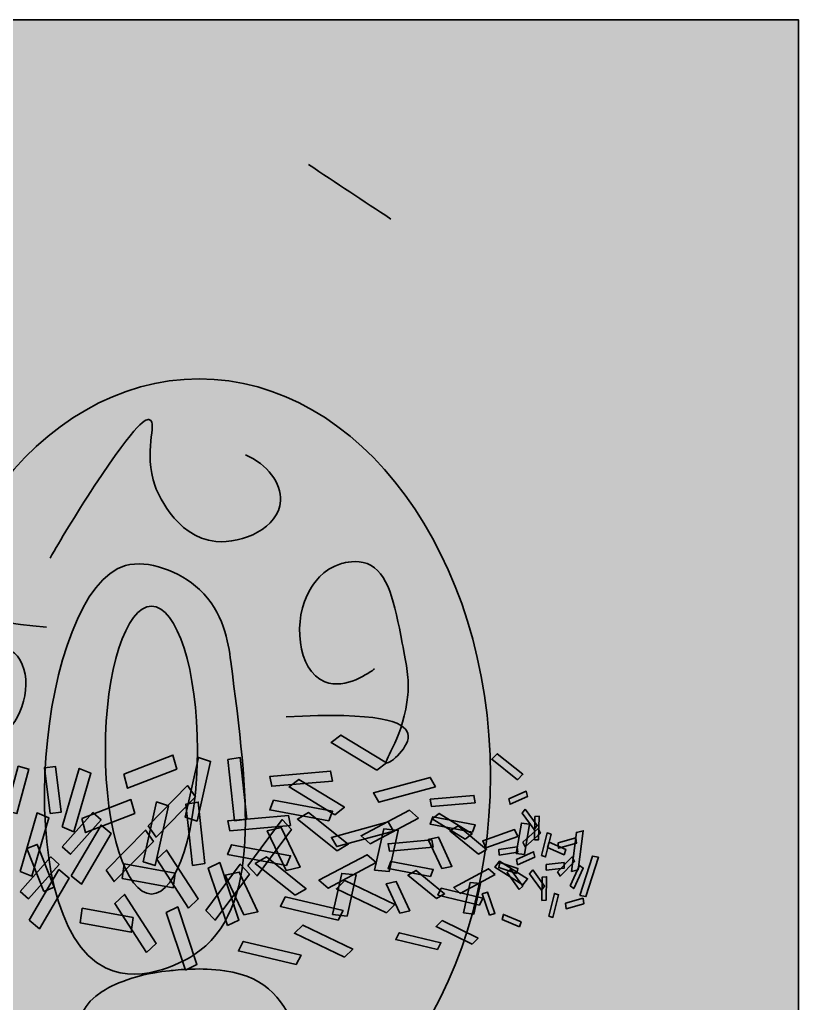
# Model space of a CAD drawing. Header units: millimetres. Extents: x 0 to 216, y -279 to 0.
# Drawn here: x 85.2 to 215.9, y -164.9 to 0 of the extents above; entities that cross this region are included whole.
import ezdxf

# ---------------------------------------------------------------- set-up
doc = ezdxf.new("R2010")
doc.units = ezdxf.units.MM
doc.header["$MEASUREMENT"] = 0
doc.layers.add('Layer 1', color=7, linetype='Continuous', lineweight=0)

msp = doc.modelspace()

# ---------------------------------------------------------------- hatches: boundary and pattern name
at = {"layer": 'Layer 1', "true_color": 0x231f20, "transparency": 33554687}
h = msp.add_hatch(color=250, dxfattribs=at)
h.dxf.hatch_style = 2
h.paths.add_polyline_path([(215.9, -279.4), (0, -279.4), (0, 0), (215.9, 0)])
at = {"layer": 'Layer 1', "true_color": 0x1c75bc, "transparency": 33554687}
h = msp.add_hatch(color=152, dxfattribs=at)
h.dxf.hatch_style = 2
edge = h.paths.add_edge_path()
edge.add_ellipse((115.33, -126.76), major_axis=(0, 66.53), ratio=0.734884, start_angle=0, end_angle=360)
at = {"layer": 'Layer 1', "true_color": 0x3bb65c, "transparency": 33554687}
h = msp.add_hatch(color=105, dxfattribs=at)
h.dxf.hatch_style = 2
edge = h.paths.add_edge_path()
edge.add_spline(control_points=[(123.13, -72.96), (126.8, -74.6), (129.18, -77.72), (129.01, -80.7), (128.73, -85.23), (122.62, -87.91), (118.17, -87.51), (111.2, -86.87), (108.1, -78.6), (107.96, -78.22), (105.88, -72.43), (108.4, -67.65), (107.03, -67.08), (106.5, -66.86), (105.03, -67.14), (97.75, -78.22), (94.49, -83.19), (91.99, -87.4), (90.32, -90.29)], knot_values=[0, 0, 0, 0, 1, 1, 1, 2, 2, 2, 3, 3, 3, 4, 4, 4, 5, 5, 5, 6, 6, 6, 6], degree=3, periodic=0)
edge.add_line((90.32, -90.29), (123.13, -72.96))
at = {"layer": 'Layer 1', "true_color": 0x20ad4c, "transparency": 33554687}
h = msp.add_hatch(color=114, dxfattribs=at)
h.dxf.hatch_style = 2
edge = h.paths.add_edge_path()
edge.add_spline(control_points=[(144.79, -108.86), (144.04, -109.42), (139.92, -112.42), (136.43, -111.03), (131.75, -109.16), (130.99, -100.48), (133.96, -95.55), (134.42, -94.78), (136.02, -92.12), (139.22, -91.22), (139.85, -91.04), (141.72, -90.52), (143.55, -91.22), (147.1, -92.6), (148.1, -97.73), (149.43, -104.53), (150.2, -108.48), (150.58, -110.45), (150.36, -113.19), (149.8, -119.99), (146.25, -124.27), (146.79, -124.61), (147.28, -124.92), (150.94, -121.83), (150.36, -119.69), (149.81, -117.7), (145.47, -116.04), (129.93, -116.91)], knot_values=[0, 0, 0, 0, 1, 1, 1, 2, 2, 2, 3, 3, 3, 4, 4, 4, 5, 5, 5, 6, 6, 6, 7, 7, 7, 8, 8, 8, 9, 9, 9, 9], degree=3, periodic=0)
edge.add_line((129.93, -116.91), (144.79, -108.86))
h = msp.add_hatch(color=114, dxfattribs=at)
h.dxf.hatch_style = 2
edge = h.paths.add_edge_path()
edge.add_spline(control_points=[(76.62, -106.45), (77.3, -106.09), (81.03, -104.22), (83.71, -105.76), (87.3, -107.84), (86.86, -114.84), (83.85, -118.39), (83.38, -118.95), (81.75, -120.87), (79.03, -121.18), (78.49, -121.25), (76.9, -121.43), (75.49, -120.65), (72.76, -119.11), (72.57, -114.9), (72.31, -109.32), (72.16, -106.08), (72.08, -104.46), (72.6, -102.31), (73.88, -96.96), (77.3, -94), (76.9, -93.66), (76.53, -93.36), (73.17, -95.36), (73.39, -97.14), (73.59, -98.79), (76.93, -100.65), (89.72, -101.89)], knot_values=[0, 0, 0, 0, 1, 1, 1, 2, 2, 2, 3, 3, 3, 4, 4, 4, 5, 5, 5, 6, 6, 6, 7, 7, 7, 8, 8, 8, 9, 9, 9, 9], degree=3, periodic=0)
edge.add_line((89.72, -101.89), (76.62, -106.45))
at = {"layer": 'Layer 1', "true_color": 0x231f20, "transparency": 33554687}
h = msp.add_hatch(color=250, dxfattribs=at)
h.dxf.hatch_style = 2
edge = h.paths.add_edge_path()
edge.add_ellipse((107.34, -122.48), major_axis=(0, 24.14), ratio=0.320513, start_angle=0, end_angle=360)
at = {"layer": 'Layer 1', "true_color": 0x27aae1, "transparency": 33554687}
h = msp.add_hatch(color=142, dxfattribs=at)
h.dxf.hatch_style = 2
h.paths.add_polyline_path([(145.15, -125.86), (137.49, -121.21), (139.13, -119.96), (146.79, -124.61)])
at = {"layer": 'Layer 1', "true_color": 0x00a651, "transparency": 33554687}
h = msp.add_hatch(color=114, dxfattribs=at)
h.dxf.hatch_style = 2
h.paths.add_polyline_path([(102.7, -126.5), (110.94, -123.31), (111.58, -125.68), (103.34, -128.87)])
at = {"layer": 'Layer 1', "true_color": 0x27aae1, "transparency": 33554687}
h = msp.add_hatch(color=142, dxfattribs=at)
h.dxf.hatch_style = 2
h.paths.add_polyline_path([(168.76, -127.46), (164.46, -124.03), (165.38, -123.11), (169.68, -126.53)])
at = {"layer": 'Layer 1', "true_color": 0x00a651, "transparency": 33554687}
h = msp.add_hatch(color=114, dxfattribs=at)
h.dxf.hatch_style = 2
h.paths.add_polyline_path([(82.96, -132.65), (84.99, -125.19), (86.78, -125.67), (84.75, -133.14)])
at = {"layer": 'Layer 1', "true_color": 0xee2a7b, "transparency": 33554687}
h = msp.add_hatch(color=230, dxfattribs=at)
h.dxf.hatch_style = 2
h.paths.add_polyline_path([(90.35, -133.12), (89.37, -125.44), (91.21, -125.21), (92.19, -132.88)])
at = {"layer": 'Layer 1', "true_color": 0x00a651, "transparency": 33554687}
h = msp.add_hatch(color=114, dxfattribs=at)
h.dxf.hatch_style = 2
h.paths.add_polyline_path([(112.99, -133.75), (115.26, -123.72), (117.27, -124.38), (115, -134.4)])
at = {"layer": 'Layer 1', "true_color": 0xee2a7b, "transparency": 33554687}
h = msp.add_hatch(color=230, dxfattribs=at)
h.dxf.hatch_style = 2
h.paths.add_polyline_path([(121.27, -134.37), (120.17, -124.07), (122.23, -123.75), (123.34, -134.06)])
at = {"layer": 'Layer 1', "true_color": 0xed1c24, "transparency": 33554687}
h = msp.add_hatch(color=240, dxfattribs=at)
h.dxf.hatch_style = 2
h.paths.add_polyline_path([(92.38, -135.38), (95.21, -125.56), (97.17, -126.37), (94.34, -136.19)])
at = {"layer": 'Layer 1', "true_color": 0xee2a7b, "transparency": 33554687}
h = msp.add_hatch(color=230, dxfattribs=at)
h.dxf.hatch_style = 2
h.paths.add_polyline_path([(137.71, -127.67), (127.52, -128.56), (127.21, -126.9), (137.39, -126.01)])
h = msp.add_hatch(color=230, dxfattribs=at)
h.dxf.hatch_style = 2
h.paths.add_polyline_path([(106.78, -135.16), (113.38, -128.43), (114.73, -130.33), (108.13, -137.06)])
at = {"layer": 'Layer 1', "true_color": 0x27aae1, "transparency": 33554687}
h = msp.add_hatch(color=142, dxfattribs=at)
h.dxf.hatch_style = 2
h.paths.add_polyline_path([(138.09, -133.32), (130.43, -128.67), (132.07, -127.41), (139.73, -132.07)])
at = {"layer": 'Layer 1', "true_color": 0xffde17, "transparency": 33554687}
h = msp.add_hatch(color=40, dxfattribs=at)
h.dxf.hatch_style = 2
h.paths.add_polyline_path([(155.03, -128.63), (145.5, -131.22), (144.59, -129.66), (154.12, -127.07)])
at = {"layer": 'Layer 1', "true_color": 0xee2a7b, "transparency": 33554687}
h = msp.add_hatch(color=230, dxfattribs=at)
h.dxf.hatch_style = 2
h.paths.add_polyline_path([(161.67, -131.31), (154.34, -131.97), (154.12, -130.74), (161.45, -130.09)])
at = {"layer": 'Layer 1', "true_color": 0xffde17, "transparency": 33554687}
h = msp.add_hatch(color=40, dxfattribs=at)
h.dxf.hatch_style = 2
h.paths.add_polyline_path([(167.34, -130.67), (170.24, -129.39), (170.43, -130.28), (167.53, -131.56)])
at = {"layer": 'Layer 1', "true_color": 0x00a651, "transparency": 33554687}
h = msp.add_hatch(color=114, dxfattribs=at)
h.dxf.hatch_style = 2
h.paths.add_polyline_path([(95.64, -133.96), (103.89, -130.77), (104.53, -133.14), (96.28, -136.33)])
h = msp.add_hatch(color=114, dxfattribs=at)
h.dxf.hatch_style = 2
h.paths.add_polyline_path([(105.94, -141.21), (108.21, -131.18), (110.21, -131.84), (107.94, -141.86)])
at = {"layer": 'Layer 1', "true_color": 0xee2a7b, "transparency": 33554687}
h = msp.add_hatch(color=230, dxfattribs=at)
h.dxf.hatch_style = 2
h.paths.add_polyline_path([(114.22, -141.83), (113.11, -131.53), (115.18, -131.21), (116.28, -141.52)])
at = {"layer": 'Layer 1', "true_color": 0x00a651, "transparency": 33554687}
h = msp.add_hatch(color=114, dxfattribs=at)
h.dxf.hatch_style = 2
h.paths.add_polyline_path([(137.09, -134.35), (127.18, -132.52), (127.83, -130.9), (137.73, -132.74)])
at = {"layer": 'Layer 1', "true_color": 0xed1c24, "transparency": 33554687}
h = msp.add_hatch(color=240, dxfattribs=at)
h.dxf.hatch_style = 2
h.paths.add_polyline_path([(85.32, -142.84), (88.15, -133.02), (90.12, -133.83), (87.29, -143.65)])
at = {"layer": 'Layer 1', "true_color": 0x27aae1, "transparency": 33554687}
h = msp.add_hatch(color=142, dxfattribs=at)
h.dxf.hatch_style = 2
h.paths.add_polyline_path([(92.36, -138.73), (97.51, -132.95), (98.9, -134.19), (93.75, -139.96)])
at = {"layer": 'Layer 1', "true_color": 0xee2a7b, "transparency": 33554687}
h = msp.add_hatch(color=230, dxfattribs=at)
h.dxf.hatch_style = 2
h.paths.add_polyline_path([(130.65, -135.13), (120.47, -136.02), (120.15, -134.36), (130.34, -133.47)])
h = msp.add_hatch(color=230, dxfattribs=at)
h.dxf.hatch_style = 2
h.paths.add_polyline_path([(138.48, -139.36), (131.83, -134.04), (133.71, -132.95), (140.36, -138.27)])
at = {"layer": 'Layer 1', "true_color": 0xed1c24, "transparency": 33554687}
h = msp.add_hatch(color=240, dxfattribs=at)
h.dxf.hatch_style = 2
h.paths.add_polyline_path([(152.13, -133.9), (144.02, -138.18), (142.51, -136.86), (150.62, -132.57)])
at = {"layer": 'Layer 1', "true_color": 0x27aae1, "transparency": 33554687}
h = msp.add_hatch(color=142, dxfattribs=at)
h.dxf.hatch_style = 2
h.paths.add_polyline_path([(159.98, -137.44), (154.46, -134.01), (155.64, -133.09), (161.16, -136.52)])
h = msp.add_hatch(color=142, dxfattribs=at)
h.dxf.hatch_style = 2
h.paths.add_polyline_path([(170.08, -132.4), (172.08, -135.15), (171.55, -135.82), (169.55, -133.07)])
at = {"layer": 'Layer 1', "true_color": 0xed1c24, "transparency": 33554687}
h = msp.add_hatch(color=240, dxfattribs=at)
h.dxf.hatch_style = 2
h.paths.add_polyline_path([(171.6, -137.54), (171.69, -133.62), (172.41, -133.59), (172.32, -137.51)])
at = {"layer": 'Layer 1', "true_color": 0xffde17, "transparency": 33554687}
h = msp.add_hatch(color=40, dxfattribs=at)
h.dxf.hatch_style = 2
h.paths.add_polyline_path([(93.89, -143.55), (98.88, -135.05), (100.58, -136.49), (95.59, -144.98)])
at = {"layer": 'Layer 1', "true_color": 0x27aae1, "transparency": 33554687}
h = msp.add_hatch(color=142, dxfattribs=at)
h.dxf.hatch_style = 2
h.paths.add_polyline_path([(123.52, -141.91), (129.29, -134.15), (130.84, -135.81), (125.07, -143.57)])
at = {"layer": 'Layer 1', "true_color": 0xffde17, "transparency": 33554687}
h = msp.add_hatch(color=40, dxfattribs=at)
h.dxf.hatch_style = 2
h.paths.add_polyline_path([(147.98, -136.08), (138.44, -138.67), (137.53, -137.12), (147.06, -134.53)])
at = {"layer": 'Layer 1', "true_color": 0x00a651, "transparency": 33554687}
h = msp.add_hatch(color=114, dxfattribs=at)
h.dxf.hatch_style = 2
h.paths.add_polyline_path([(161.23, -136.24), (154.1, -134.89), (154.56, -133.69), (161.69, -135.04)])
at = {"layer": 'Layer 1', "true_color": 0xee2a7b, "transparency": 33554687}
h = msp.add_hatch(color=230, dxfattribs=at)
h.dxf.hatch_style = 2
h.paths.add_polyline_path([(162.23, -139.93), (157.44, -136.01), (158.79, -135.2), (163.58, -139.13)])
at = {"layer": 'Layer 1', "true_color": 0x27aae1, "transparency": 33554687}
h = msp.add_hatch(color=142, dxfattribs=at)
h.dxf.hatch_style = 2
h.paths.add_polyline_path([(168.55, -139.8), (169.42, -134.71), (170.79, -134.9), (169.92, -139.99)])
at = {"layer": 'Layer 1', "true_color": 0xee2a7b, "transparency": 33554687}
h = msp.add_hatch(color=230, dxfattribs=at)
h.dxf.hatch_style = 2
h.paths.add_polyline_path([(99.73, -142.62), (106.33, -135.89), (107.67, -137.79), (101.08, -144.52)])
at = {"layer": 'Layer 1', "true_color": 0x00a651, "transparency": 33554687}
h = msp.add_hatch(color=114, dxfattribs=at)
h.dxf.hatch_style = 2
h.paths.add_polyline_path([(129.92, -142.65), (126.77, -136.01), (129.11, -135.49), (132.27, -142.14)])
at = {"layer": 'Layer 1', "true_color": 0x27aae1, "transparency": 33554687}
h = msp.add_hatch(color=142, dxfattribs=at)
h.dxf.hatch_style = 2
h.paths.add_polyline_path([(144.78, -142.61), (146.33, -135.71), (148.76, -135.96), (147.22, -142.87)])
at = {"layer": 'Layer 1', "true_color": 0xffde17, "transparency": 33554687}
h = msp.add_hatch(color=40, dxfattribs=at)
h.dxf.hatch_style = 2
h.paths.add_polyline_path([(168.81, -136.95), (163.46, -138.86), (162.94, -137.72), (168.29, -135.81)])
at = {"layer": 'Layer 1', "true_color": 0xed1c24, "transparency": 33554687}
h = msp.add_hatch(color=240, dxfattribs=at)
h.dxf.hatch_style = 2
h.paths.add_polyline_path([(169.68, -137.91), (172.25, -135.65), (172.62, -136.42), (170.06, -138.68)])
at = {"layer": 'Layer 1', "true_color": 0xffde17, "transparency": 33554687}
h = msp.add_hatch(color=40, dxfattribs=at)
h.dxf.hatch_style = 2
h.paths.add_polyline_path([(172.8, -140.18), (173.73, -136.37), (174.41, -136.6), (173.49, -140.4)])
at = {"layer": 'Layer 1', "true_color": 0xed1c24, "transparency": 33554687}
h = msp.add_hatch(color=240, dxfattribs=at)
h.dxf.hatch_style = 2
h.paths.add_polyline_path([(177.83, -142.83), (178.67, -136.28), (179.79, -136.02), (178.95, -142.57)])
at = {"layer": 'Layer 1', "true_color": 0xffde17, "transparency": 33554687}
h = msp.add_hatch(color=40, dxfattribs=at)
h.dxf.hatch_style = 2
h.paths.add_polyline_path([(89.3, -146.17), (86.43, -138.99), (88.16, -138.3), (91.02, -145.49)])
at = {"layer": 'Layer 1', "true_color": 0x00a651, "transparency": 33554687}
h = msp.add_hatch(color=114, dxfattribs=at)
h.dxf.hatch_style = 2
h.paths.add_polyline_path([(130.03, -141.81), (120.12, -139.98), (120.77, -138.36), (130.68, -140.19)])
at = {"layer": 'Layer 1', "true_color": 0xee2a7b, "transparency": 33554687}
h = msp.add_hatch(color=230, dxfattribs=at)
h.dxf.hatch_style = 2
h.paths.add_polyline_path([(154.62, -138.77), (147.28, -139.43), (147.06, -138.2), (154.39, -137.55)])
at = {"layer": 'Layer 1', "true_color": 0x00a651, "transparency": 33554687}
h = msp.add_hatch(color=114, dxfattribs=at)
h.dxf.hatch_style = 2
h.paths.add_polyline_path([(156.07, -142.35), (153.8, -137.45), (155.49, -137.08), (157.76, -141.98)])
h = msp.add_hatch(color=114, dxfattribs=at)
h.dxf.hatch_style = 2
h.paths.add_polyline_path([(174.08, -137.93), (176.87, -139.14), (176.6, -140.04), (173.81, -138.83)])
at = {"layer": 'Layer 1', "true_color": 0x27aae1, "transparency": 33554687}
h = msp.add_hatch(color=142, dxfattribs=at)
h.dxf.hatch_style = 2
h.paths.add_polyline_path([(175.57, -138.02), (178.54, -137.18), (178.65, -138.1), (175.67, -138.94)])
at = {"layer": 'Layer 1', "true_color": 0xed1c24, "transparency": 33554687}
h = msp.add_hatch(color=240, dxfattribs=at)
h.dxf.hatch_style = 2
h.paths.add_polyline_path([(113.56, -148.97), (108.24, -140.77), (109.89, -139.24), (115.2, -147.44)])
h = msp.add_hatch(color=240, dxfattribs=at)
h.dxf.hatch_style = 2
h.paths.add_polyline_path([(145.07, -141.35), (136.97, -145.64), (135.45, -144.32), (143.56, -140.03)])
at = {"layer": 'Layer 1', "true_color": 0xee2a7b, "transparency": 33554687}
h = msp.add_hatch(color=230, dxfattribs=at)
h.dxf.hatch_style = 2
h.paths.add_polyline_path([(168.83, -139.6), (165.72, -140.08), (165.62, -139.18), (168.73, -138.7)])
at = {"layer": 'Layer 1', "true_color": 0xffde17, "transparency": 33554687}
h = msp.add_hatch(color=40, dxfattribs=at)
h.dxf.hatch_style = 2
h.paths.add_polyline_path([(168.58, -140.81), (171.48, -139.53), (171.67, -140.42), (168.77, -141.7)])
at = {"layer": 'Layer 1', "true_color": 0x27aae1, "transparency": 33554687}
h = msp.add_hatch(color=142, dxfattribs=at)
h.dxf.hatch_style = 2
h.paths.add_polyline_path([(85.3, -146.19), (90.46, -140.41), (91.84, -141.65), (86.69, -147.42)])
h = msp.add_hatch(color=142, dxfattribs=at)
h.dxf.hatch_style = 2
h.paths.add_polyline_path([(102.75, -141.53), (111.31, -143.1), (111, -145.56), (102.44, -144)])
h = msp.add_hatch(color=142, dxfattribs=at)
h.dxf.hatch_style = 2
h.paths.add_polyline_path([(116.47, -149.37), (122.23, -141.61), (123.78, -143.27), (118.02, -151.03)])
at = {"layer": 'Layer 1', "true_color": 0xffde17, "transparency": 33554687}
h = msp.add_hatch(color=40, dxfattribs=at)
h.dxf.hatch_style = 2
h.paths.add_polyline_path([(120.09, -151.91), (116.88, -142.26), (118.81, -141.34), (122.02, -150.98)])
at = {"layer": 'Layer 1', "true_color": 0xee2a7b, "transparency": 33554687}
h = msp.add_hatch(color=230, dxfattribs=at)
h.dxf.hatch_style = 2
h.paths.add_polyline_path([(131.43, -146.82), (124.77, -141.5), (126.65, -140.41), (133.3, -145.73)])
at = {"layer": 'Layer 1', "true_color": 0x00a651, "transparency": 33554687}
h = msp.add_hatch(color=114, dxfattribs=at)
h.dxf.hatch_style = 2
h.paths.add_polyline_path([(154.17, -143.7), (147.04, -142.35), (147.5, -141.15), (154.64, -142.5)])
at = {"layer": 'Layer 1', "true_color": 0xffde17, "transparency": 33554687}
h = msp.add_hatch(color=40, dxfattribs=at)
h.dxf.hatch_style = 2
h.paths.add_polyline_path([(169.67, -145.07), (164.96, -142.11), (165.76, -141.1), (170.47, -144.06)])
at = {"layer": 'Layer 1', "true_color": 0x00a651, "transparency": 33554687}
h = msp.add_hatch(color=114, dxfattribs=at)
h.dxf.hatch_style = 2
h.paths.add_polyline_path([(168.64, -143.19), (165.62, -142.2), (165.81, -141.33), (168.84, -142.32)])
at = {"layer": 'Layer 1', "true_color": 0xee2a7b, "transparency": 33554687}
h = msp.add_hatch(color=230, dxfattribs=at)
h.dxf.hatch_style = 2
h.paths.add_polyline_path([(173.57, -141.66), (176.58, -141.35), (176.59, -142.29), (173.58, -142.6)])
at = {"layer": 'Layer 1', "true_color": 0x00a651, "transparency": 33554687}
h = msp.add_hatch(color=114, dxfattribs=at)
h.dxf.hatch_style = 2
h.paths.add_polyline_path([(175.49, -142.88), (177.95, -140.41), (178.36, -141.15), (175.91, -143.61)])
at = {"layer": 'Layer 1', "true_color": 0xee2a7b, "transparency": 33554687}
h = msp.add_hatch(color=230, dxfattribs=at)
h.dxf.hatch_style = 2
h.paths.add_polyline_path([(177.59, -145.27), (179.19, -141.82), (179.8, -142.27), (178.2, -145.72)])
at = {"layer": 'Layer 1', "true_color": 0xffde17, "transparency": 33554687}
h = msp.add_hatch(color=40, dxfattribs=at)
h.dxf.hatch_style = 2
h.paths.add_polyline_path([(179.23, -146.86), (181.33, -140.27), (182.35, -140.45), (180.25, -147.05)])
h = msp.add_hatch(color=40, dxfattribs=at)
h.dxf.hatch_style = 2
h.paths.add_polyline_path([(86.83, -151.01), (91.82, -142.51), (93.52, -143.95), (88.53, -152.44)])
at = {"layer": 'Layer 1', "true_color": 0x00a651, "transparency": 33554687}
h = msp.add_hatch(color=114, dxfattribs=at)
h.dxf.hatch_style = 2
h.paths.add_polyline_path([(122.86, -150.11), (119.71, -143.46), (122.06, -142.95), (125.21, -149.6)])
at = {"layer": 'Layer 1', "true_color": 0x27aae1, "transparency": 33554687}
h = msp.add_hatch(color=142, dxfattribs=at)
h.dxf.hatch_style = 2
h.paths.add_polyline_path([(137.72, -150.07), (139.27, -143.17), (141.7, -143.42), (140.16, -150.33)])
at = {"layer": 'Layer 1', "true_color": 0xee2a7b, "transparency": 33554687}
h = msp.add_hatch(color=230, dxfattribs=at)
h.dxf.hatch_style = 2
h.paths.add_polyline_path([(155.18, -147.39), (150.39, -143.47), (151.74, -142.66), (156.53, -146.59)])
at = {"layer": 'Layer 1', "true_color": 0xed1c24, "transparency": 33554687}
h = msp.add_hatch(color=240, dxfattribs=at)
h.dxf.hatch_style = 2
h.paths.add_polyline_path([(165, -143.36), (159.16, -146.52), (158.08, -145.54), (163.91, -142.38)])
at = {"layer": 'Layer 1', "true_color": 0xee2a7b, "transparency": 33554687}
h = msp.add_hatch(color=230, dxfattribs=at)
h.dxf.hatch_style = 2
h.paths.add_polyline_path([(169.06, -145.88), (167.03, -143.02), (167.61, -142.44), (169.64, -145.3)])
at = {"layer": 'Layer 1', "true_color": 0x27aae1, "transparency": 33554687}
h = msp.add_hatch(color=142, dxfattribs=at)
h.dxf.hatch_style = 2
h.paths.add_polyline_path([(171.32, -142.54), (173.32, -145.3), (172.78, -145.97), (170.78, -143.22)])
at = {"layer": 'Layer 1', "true_color": 0xffde17, "transparency": 33554687}
h = msp.add_hatch(color=40, dxfattribs=at)
h.dxf.hatch_style = 2
h.paths.add_polyline_path([(146.77, -149.76), (138.38, -145.74), (139.79, -144.37), (148.19, -148.39)])
at = {"layer": 'Layer 1', "true_color": 0x00a651, "transparency": 33554687}
h = msp.add_hatch(color=114, dxfattribs=at)
h.dxf.hatch_style = 2
h.paths.add_polyline_path([(149.01, -149.81), (146.74, -144.91), (148.43, -144.53), (150.7, -149.43)])
at = {"layer": 'Layer 1', "true_color": 0x27aae1, "transparency": 33554687}
h = msp.add_hatch(color=142, dxfattribs=at)
h.dxf.hatch_style = 2
h.paths.add_polyline_path([(159.71, -149.78), (160.82, -144.69), (162.58, -144.88), (161.46, -149.97)])
at = {"layer": 'Layer 1', "true_color": 0xed1c24, "transparency": 33554687}
h = msp.add_hatch(color=240, dxfattribs=at)
h.dxf.hatch_style = 2
h.paths.add_polyline_path([(172.83, -147.69), (172.93, -143.77), (173.65, -143.73), (173.56, -147.66)])
h = msp.add_hatch(color=240, dxfattribs=at)
h.dxf.hatch_style = 2
h.paths.add_polyline_path([(106.5, -156.43), (101.19, -148.23), (102.83, -146.69), (108.14, -154.9)])
h = msp.add_hatch(color=240, dxfattribs=at)
h.dxf.hatch_style = 2
h.paths.add_polyline_path([(162.39, -148.49), (155.4, -146.81), (155.98, -145.64), (162.97, -147.32)])
at = {"layer": 'Layer 1', "true_color": 0x00a651, "transparency": 33554687}
h = msp.add_hatch(color=114, dxfattribs=at)
h.dxf.hatch_style = 2
h.paths.add_polyline_path([(164.07, -150.17), (162.84, -146.6), (163.75, -146.32), (164.99, -149.89)])
at = {"layer": 'Layer 1', "true_color": 0xffde17, "transparency": 33554687}
h = msp.add_hatch(color=40, dxfattribs=at)
h.dxf.hatch_style = 2
h.paths.add_polyline_path([(174.04, -150.32), (174.96, -146.52), (175.65, -146.75), (174.72, -150.55)])
at = {"layer": 'Layer 1', "true_color": 0xed1c24, "transparency": 33554687}
h = msp.add_hatch(color=240, dxfattribs=at)
h.dxf.hatch_style = 2
h.paths.add_polyline_path([(138.7, -150.98), (128.99, -148.7), (129.8, -147.11), (139.5, -149.4)])
at = {"layer": 'Layer 1', "true_color": 0x27aae1, "transparency": 33554687}
h = msp.add_hatch(color=142, dxfattribs=at)
h.dxf.hatch_style = 2
h.paths.add_polyline_path([(176.8, -148.17), (179.77, -147.33), (179.88, -148.25), (176.91, -149.09)])
h = msp.add_hatch(color=142, dxfattribs=at)
h.dxf.hatch_style = 2
h.paths.add_polyline_path([(95.69, -148.99), (104.26, -150.56), (103.94, -153.02), (95.38, -151.46)])
at = {"layer": 'Layer 1', "true_color": 0xffde17, "transparency": 33554687}
h = msp.add_hatch(color=40, dxfattribs=at)
h.dxf.hatch_style = 2
h.paths.add_polyline_path([(113.04, -159.37), (109.83, -149.72), (111.76, -148.79), (114.97, -158.44)])
at = {"layer": 'Layer 1', "true_color": 0xed1c24, "transparency": 33554687}
h = msp.add_hatch(color=240, dxfattribs=at)
h.dxf.hatch_style = 2
h.paths.add_polyline_path([(169.13, -152.13), (166.17, -150.9), (166.41, -150.05), (169.37, -151.27)])
at = {"layer": 'Layer 1', "true_color": 0xffde17, "transparency": 33554687}
h = msp.add_hatch(color=40, dxfattribs=at)
h.dxf.hatch_style = 2
h.paths.add_polyline_path([(161.14, -155.05), (155.1, -152.09), (156.12, -151.08), (162.16, -154.04)])
h = msp.add_hatch(color=40, dxfattribs=at)
h.dxf.hatch_style = 2
h.paths.add_polyline_path([(139.71, -157.22), (131.32, -153.2), (132.74, -151.83), (141.13, -155.85)])
at = {"layer": 'Layer 1', "true_color": 0xed1c24, "transparency": 33554687}
h = msp.add_hatch(color=240, dxfattribs=at)
h.dxf.hatch_style = 2
h.paths.add_polyline_path([(155.33, -155.95), (148.34, -154.27), (148.92, -153.1), (155.91, -154.78)])
h = msp.add_hatch(color=240, dxfattribs=at)
h.dxf.hatch_style = 2
h.paths.add_polyline_path([(131.64, -158.44), (121.94, -156.16), (122.74, -154.57), (132.44, -156.86)])
at = {"layer": 'Layer 1', "true_color": 0x20ad4c, "transparency": 33554687}
h = msp.add_hatch(color=114, dxfattribs=at)
h.dxf.hatch_style = 2
edge = h.paths.add_edge_path()
edge.add_spline(control_points=[(122.26, -173.69), (120.66, -174.14), (111.84, -176.55), (104.38, -175.43), (94.35, -173.92), (92.74, -166.93), (99.08, -162.97), (100.07, -162.35), (103.5, -160.21), (110.34, -159.48), (111.7, -159.34), (115.71, -158.91), (119.61, -159.48), (127.22, -160.59), (129.36, -164.72), (132.2, -170.2), (133.85, -173.38), (134.67, -174.97), (134.19, -177.17), (132.99, -182.65), (125.39, -186.09), (126.55, -186.37), (127.61, -186.62), (135.44, -184.13), (134.19, -182.41), (133.03, -180.8), (123.73, -179.47), (90.47, -180.16)], knot_values=[0, 0, 0, 0, 1, 1, 1, 2, 2, 2, 3, 3, 3, 4, 4, 4, 5, 5, 5, 6, 6, 6, 7, 7, 7, 8, 8, 8, 9, 9, 9, 9], degree=3, periodic=0)
edge.add_line((90.47, -180.16), (122.26, -173.69))

# ---------------------------------------------------------------- linework, layer by layer
at = {"layer": 'Layer 1', "color": 250, "lineweight": 35, "true_color": 0x231f20}
for points in [[(215.9, -279.4), (0, -279.4), (0, 0), (215.9, 0)], [(145.15, -125.86), (137.49, -121.21), (139.13, -119.96), (146.79, -124.61)], [(102.7, -126.5), (110.94, -123.31), (111.58, -125.68), (103.34, -128.87)], [(168.76, -127.46), (164.46, -124.03), (165.38, -123.11), (169.68, -126.53)], [(82.96, -132.65), (84.99, -125.19), (86.78, -125.67), (84.75, -133.14)], [(90.35, -133.12), (89.37, -125.44), (91.21, -125.21), (92.19, -132.88)], [(112.99, -133.75), (115.26, -123.72), (117.27, -124.38), (115, -134.4)], [(121.27, -134.37), (120.17, -124.07), (122.23, -123.75), (123.34, -134.06)], [(92.38, -135.38), (95.21, -125.56), (97.17, -126.37), (94.34, -136.19)], [(137.71, -127.67), (127.52, -128.56), (127.21, -126.9), (137.39, -126.01)], [(106.78, -135.16), (113.38, -128.43), (114.73, -130.33), (108.13, -137.06)], [(138.09, -133.32), (130.43, -128.67), (132.07, -127.41), (139.73, -132.07)], [(155.03, -128.63), (145.5, -131.22), (144.59, -129.66), (154.12, -127.07)], [(161.67, -131.31), (154.34, -131.97), (154.12, -130.74), (161.45, -130.09)], [(167.34, -130.67), (170.24, -129.39), (170.43, -130.28), (167.53, -131.56)], [(95.64, -133.96), (103.89, -130.77), (104.53, -133.14), (96.28, -136.33)], [(105.94, -141.21), (108.21, -131.18), (110.21, -131.84), (107.94, -141.86)], [(114.22, -141.83), (113.11, -131.53), (115.18, -131.21), (116.28, -141.52)], [(137.09, -134.35), (127.18, -132.52), (127.83, -130.9), (137.73, -132.74)], [(85.32, -142.84), (88.15, -133.02), (90.12, -133.83), (87.29, -143.65)], [(92.36, -138.73), (97.51, -132.95), (98.9, -134.19), (93.75, -139.96)], [(130.65, -135.13), (120.47, -136.02), (120.15, -134.36), (130.34, -133.47)], [(138.48, -139.36), (131.83, -134.04), (133.71, -132.95), (140.36, -138.27)], [(152.13, -133.9), (144.02, -138.18), (142.51, -136.86), (150.62, -132.57)], [(159.98, -137.44), (154.46, -134.01), (155.64, -133.09), (161.16, -136.52)], [(170.08, -132.4), (172.08, -135.15), (171.55, -135.82), (169.55, -133.07)], [(171.6, -137.54), (171.69, -133.62), (172.41, -133.59), (172.32, -137.51)], [(93.89, -143.55), (98.88, -135.05), (100.58, -136.49), (95.59, -144.98)], [(123.52, -141.91), (129.29, -134.15), (130.84, -135.81), (125.07, -143.57)], [(147.98, -136.08), (138.44, -138.67), (137.53, -137.12), (147.06, -134.53)], [(161.23, -136.24), (154.1, -134.89), (154.56, -133.69), (161.69, -135.04)], [(162.23, -139.93), (157.44, -136.01), (158.79, -135.2), (163.58, -139.13)], [(168.55, -139.8), (169.42, -134.71), (170.79, -134.9), (169.92, -139.99)], [(99.73, -142.62), (106.33, -135.89), (107.67, -137.79), (101.08, -144.52)], [(129.92, -142.65), (126.77, -136.01), (129.11, -135.49), (132.27, -142.14)], [(144.78, -142.61), (146.33, -135.71), (148.76, -135.96), (147.22, -142.87)], [(168.81, -136.95), (163.46, -138.86), (162.94, -137.72), (168.29, -135.81)], [(169.68, -137.91), (172.25, -135.65), (172.62, -136.42), (170.06, -138.68)], [(172.8, -140.18), (173.73, -136.37), (174.41, -136.6), (173.49, -140.4)], [(177.83, -142.83), (178.67, -136.28), (179.79, -136.02), (178.95, -142.57)], [(89.3, -146.17), (86.43, -138.99), (88.16, -138.3), (91.02, -145.49)], [(130.03, -141.81), (120.12, -139.98), (120.77, -138.36), (130.68, -140.19)], [(154.62, -138.77), (147.28, -139.43), (147.06, -138.2), (154.39, -137.55)], [(156.07, -142.35), (153.8, -137.45), (155.49, -137.08), (157.76, -141.98)], [(174.08, -137.93), (176.87, -139.14), (176.6, -140.04), (173.81, -138.83)], [(175.57, -138.02), (178.54, -137.18), (178.65, -138.1), (175.67, -138.94)], [(113.56, -148.97), (108.24, -140.77), (109.89, -139.24), (115.2, -147.44)], [(145.07, -141.35), (136.97, -145.64), (135.45, -144.32), (143.56, -140.03)], [(168.83, -139.6), (165.72, -140.08), (165.62, -139.18), (168.73, -138.7)], [(168.58, -140.81), (171.48, -139.53), (171.67, -140.42), (168.77, -141.7)], [(85.3, -146.19), (90.46, -140.41), (91.84, -141.65), (86.69, -147.42)], [(102.75, -141.53), (111.31, -143.1), (111, -145.56), (102.44, -144)], [(116.47, -149.37), (122.23, -141.61), (123.78, -143.27), (118.02, -151.03)], [(120.09, -151.91), (116.88, -142.26), (118.81, -141.34), (122.02, -150.98)], [(131.43, -146.82), (124.77, -141.5), (126.65, -140.41), (133.3, -145.73)], [(154.17, -143.7), (147.04, -142.35), (147.5, -141.15), (154.64, -142.5)], [(169.67, -145.07), (164.96, -142.11), (165.76, -141.1), (170.47, -144.06)], [(168.64, -143.19), (165.62, -142.2), (165.81, -141.33), (168.84, -142.32)], [(173.57, -141.66), (176.58, -141.35), (176.59, -142.29), (173.58, -142.6)], [(175.49, -142.88), (177.95, -140.41), (178.36, -141.15), (175.91, -143.61)], [(177.59, -145.27), (179.19, -141.82), (179.8, -142.27), (178.2, -145.72)], [(179.23, -146.86), (181.33, -140.27), (182.35, -140.45), (180.25, -147.05)], [(86.83, -151.01), (91.82, -142.51), (93.52, -143.95), (88.53, -152.44)], [(122.86, -150.11), (119.71, -143.46), (122.06, -142.95), (125.21, -149.6)], [(137.72, -150.07), (139.27, -143.17), (141.7, -143.42), (140.16, -150.33)], [(155.18, -147.39), (150.39, -143.47), (151.74, -142.66), (156.53, -146.59)], [(165, -143.36), (159.16, -146.52), (158.08, -145.54), (163.91, -142.38)], [(169.06, -145.88), (167.03, -143.02), (167.61, -142.44), (169.64, -145.3)], [(171.32, -142.54), (173.32, -145.3), (172.78, -145.97), (170.78, -143.22)], [(146.77, -149.76), (138.38, -145.74), (139.79, -144.37), (148.19, -148.39)], [(149.01, -149.81), (146.74, -144.91), (148.43, -144.53), (150.7, -149.43)], [(159.71, -149.78), (160.82, -144.69), (162.58, -144.88), (161.46, -149.97)], [(172.83, -147.69), (172.93, -143.77), (173.65, -143.73), (173.56, -147.66)], [(106.5, -156.43), (101.19, -148.23), (102.83, -146.69), (108.14, -154.9)], [(162.39, -148.49), (155.4, -146.81), (155.98, -145.64), (162.97, -147.32)], [(164.07, -150.17), (162.84, -146.6), (163.75, -146.32), (164.99, -149.89)], [(174.04, -150.32), (174.96, -146.52), (175.65, -146.75), (174.72, -150.55)], [(138.7, -150.98), (128.99, -148.7), (129.8, -147.11), (139.5, -149.4)], [(176.8, -148.17), (179.77, -147.33), (179.88, -148.25), (176.91, -149.09)], [(95.69, -148.99), (104.26, -150.56), (103.94, -153.02), (95.38, -151.46)], [(113.04, -159.37), (109.83, -149.72), (111.76, -148.79), (114.97, -158.44)], [(169.13, -152.13), (166.17, -150.9), (166.41, -150.05), (169.37, -151.27)], [(161.14, -155.05), (155.1, -152.09), (156.12, -151.08), (162.16, -154.04)], [(139.71, -157.22), (131.32, -153.2), (132.74, -151.83), (141.13, -155.85)], [(155.33, -155.95), (148.34, -154.27), (148.92, -153.1), (155.91, -154.78)], [(131.64, -158.44), (121.94, -156.16), (122.74, -154.57), (132.44, -156.86)]]:
    msp.add_lwpolyline(points, close=True, dxfattribs=at)
for points in [[(156.55, -30.26)], [(170.47, -63.68)], [(187.18, -75.75)], [(97.13, -100.81)]]:
    msp.add_lwpolyline(points, dxfattribs=at)
for centre, major_axis, ratio in [((115.33, -126.76), (0, 66.53), 0.734884), ((107.34, -122.48), (0, 24.14), 0.320513)]:
    msp.add_ellipse(centre, major_axis=major_axis, ratio=ratio, dxfattribs=at)
msp.add_open_spline([(133.7, -24.3), (138.31, -27.35), (142.91, -30.39), (147.52, -33.43)], degree=3, dxfattribs=at)
for points, knots in [([(123.13, -72.96), (126.8, -74.6), (129.18, -77.72), (129.01, -80.7), (128.73, -85.23), (122.62, -87.91), (118.17, -87.51), (111.2, -86.87), (108.1, -78.6), (107.96, -78.22), (105.88, -72.43), (108.4, -67.65), (107.03, -67.08), (106.5, -66.86), (105.03, -67.14), (97.75, -78.22), (94.49, -83.19), (91.99, -87.4), (90.32, -90.29)], [0, 0, 0, 0, 1, 1, 1, 2, 2, 2, 3, 3, 3, 4, 4, 4, 5, 5, 5, 6, 6, 6, 6]), ([(103.01, -91.53), (106.73, -90.49), (112.1, -92.51), (115.39, -95.55), (119.42, -99.28), (120.23, -104.42), (120.65, -107.62), (123.58, -130.13), (126.07, -149.24), (114.43, -156.84), (113.77, -157.27), (106.05, -162.15), (99.61, -158.99), (82.96, -150.82), (88.48, -95.6), (103.01, -91.53)], [0, 0, 0, 0, 1, 1, 1, 2, 2, 2, 3, 3, 3, 4, 4, 4, 5, 5, 5, 5]), ([(144.79, -108.86), (144.04, -109.42), (139.92, -112.42), (136.43, -111.03), (131.75, -109.16), (130.99, -100.48), (133.96, -95.55), (134.42, -94.78), (136.02, -92.12), (139.22, -91.22), (139.85, -91.04), (141.72, -90.52), (143.55, -91.22), (147.1, -92.6), (148.1, -97.73), (149.43, -104.53), (150.2, -108.48), (150.58, -110.45), (150.36, -113.19), (149.8, -119.99), (146.25, -124.27), (146.79, -124.61), (147.28, -124.92), (150.94, -121.83), (150.36, -119.69), (149.81, -117.7), (145.47, -116.04), (129.93, -116.91)], [0, 0, 0, 0, 1, 1, 1, 2, 2, 2, 3, 3, 3, 4, 4, 4, 5, 5, 5, 6, 6, 6, 7, 7, 7, 8, 8, 8, 9, 9, 9, 9]), ([(76.62, -106.45), (77.3, -106.09), (81.03, -104.22), (83.71, -105.76), (87.3, -107.84), (86.86, -114.84), (83.85, -118.39), (83.38, -118.95), (81.75, -120.87), (79.03, -121.18), (78.49, -121.25), (76.9, -121.43), (75.49, -120.65), (72.76, -119.11), (72.57, -114.9), (72.31, -109.32), (72.16, -106.08), (72.08, -104.46), (72.6, -102.31), (73.88, -96.96), (77.3, -94), (76.9, -93.66), (76.53, -93.36), (73.17, -95.36), (73.39, -97.14), (73.59, -98.79), (76.93, -100.65), (89.72, -101.89)], [0, 0, 0, 0, 1, 1, 1, 2, 2, 2, 3, 3, 3, 4, 4, 4, 5, 5, 5, 6, 6, 6, 7, 7, 7, 8, 8, 8, 9, 9, 9, 9]), ([(122.26, -173.69), (120.66, -174.14), (111.84, -176.55), (104.38, -175.43), (94.35, -173.92), (92.74, -166.93), (99.08, -162.97), (100.07, -162.35), (103.5, -160.21), (110.34, -159.48), (111.7, -159.34), (115.71, -158.91), (119.61, -159.48), (127.22, -160.59), (129.36, -164.72), (132.2, -170.2), (133.85, -173.38), (134.67, -174.97), (134.19, -177.17), (132.99, -182.65), (125.39, -186.09), (126.55, -186.37), (127.61, -186.62), (135.44, -184.13), (134.19, -182.41), (133.03, -180.8), (123.73, -179.47), (90.47, -180.16)], [0, 0, 0, 0, 1, 1, 1, 2, 2, 2, 3, 3, 3, 4, 4, 4, 5, 5, 5, 6, 6, 6, 7, 7, 7, 8, 8, 8, 9, 9, 9, 9])]:
    msp.add_open_spline(points, degree=3, knots=knots, dxfattribs=at)

doc.saveas('drawing.dxf')
